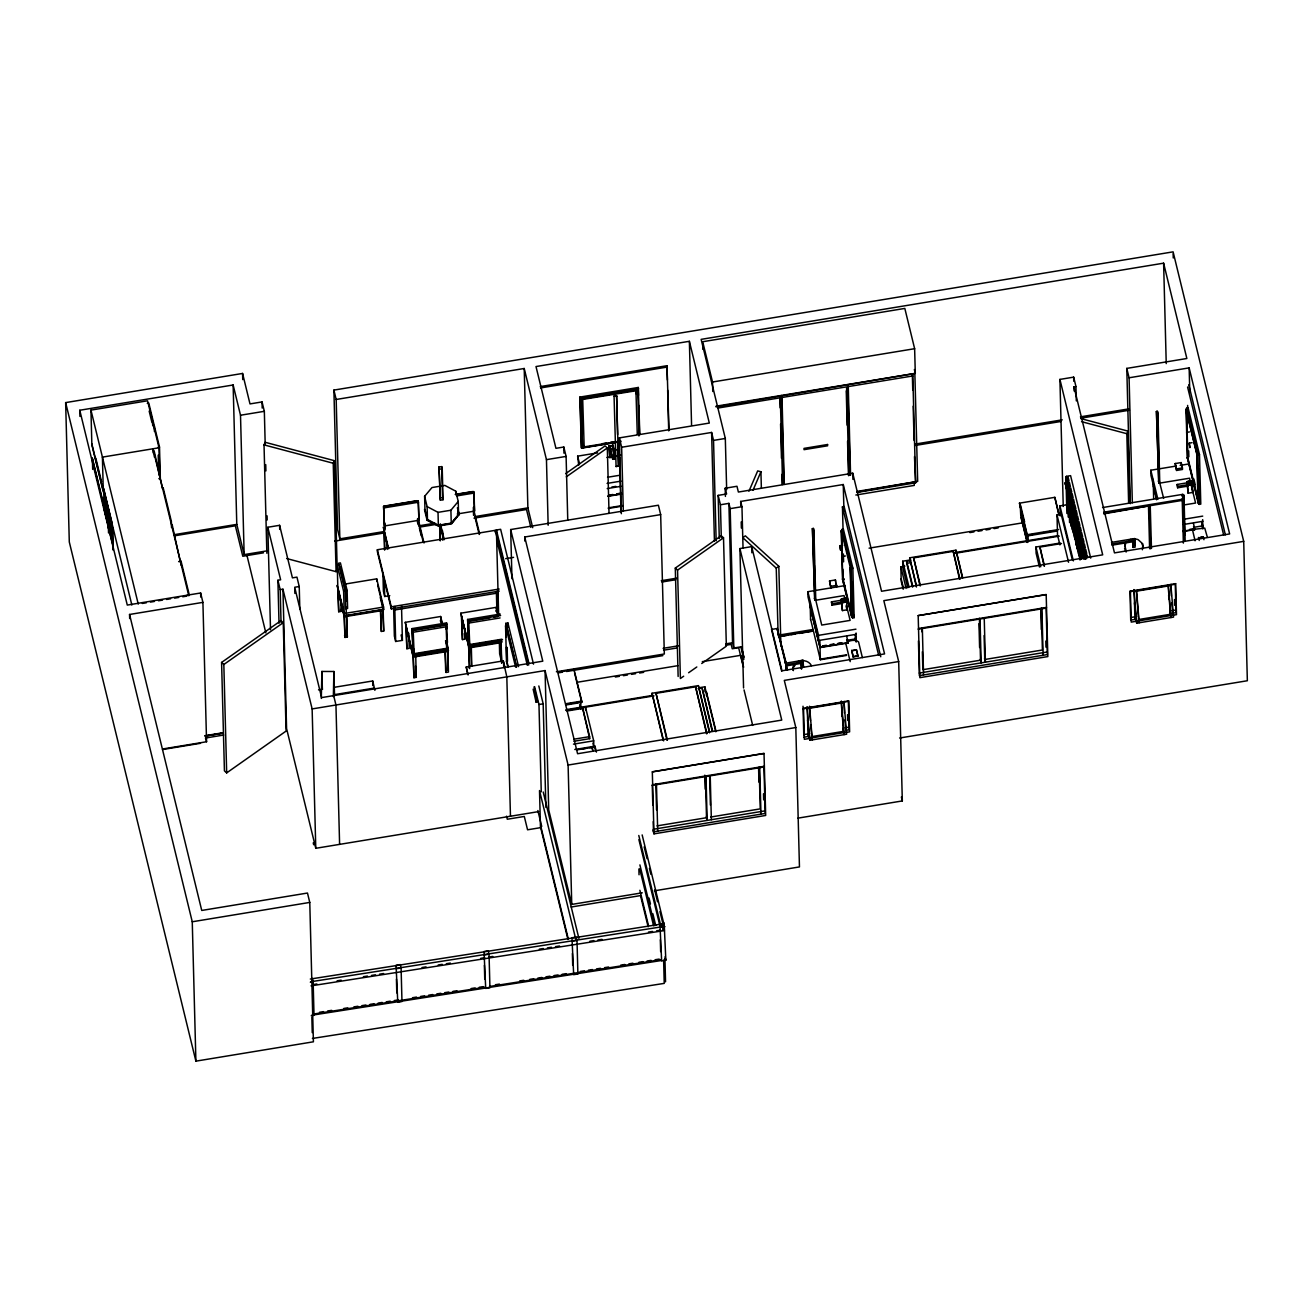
<?xml version="1.0" encoding="UTF-8"?>
<svg xmlns="http://www.w3.org/2000/svg" width="1313" height="1313" viewBox="0 0 1313 1313"><rect width="100%" height="100%" fill="white"/><g stroke="black" fill="none" stroke-linecap="round" stroke-linejoin="round"><path stroke-width="1.5" d="M321.308 698.434L321.898 671.452L333.896 671.501L334.503 694.725M333.354 696.563L333.896 671.501M374.894 690.326L372.711 680.971L372.744 685.534M793.922 664.854L793.118 666.725A9.207 7.353 -1.5 0 0 793.413 670.615M266.867 553.282L264.028 444.877L265.144 442.284L334.355 460.666L337.195 569.071L336.079 571.664L286.644 558.534M336.079 571.664L333.239 463.259L334.355 460.666M748.919 491.292L757.683 470.907L760.933 471.761L761.359 488.124M752.973 490.307L760.933 471.761M1128.638 503.24L1126.817 433.7L1127.933 431.091L1080.697 418.552M1142.392 549.77L1142.901 543.992L1138.158 539.676A9.503 7.583 -1.5 0 0 1133.382 538.954M424.608 496.314L427.119 506.588L438.017 512.349L450.901 510.232L458.237 501.468L455.742 491.177L444.861 485.416L431.977 487.55L424.608 496.314L424.952 509.214L427.464 519.488L438.361 525.249L451.245 523.132L458.582 514.368L458.237 501.468M459.09 514.335L451.541 523.887L438.247 526.07L427.053 520.129L438.23 525.561L451.524 523.362L459.09 514.335L457.794 509.05M795.333 664.542L793.167 668.054A9.207 7.353 -1.5 0 0 792.97 670.024M221.585 662.441L280.998 620.622L283.247 622.674L286.086 731.078L226.673 772.897L224.425 770.846L221.585 662.441L223.834 664.493L226.673 772.897M223.834 664.493L283.247 622.674M565.657 473.648L605.08 445.895L607.328 447.946L609.035 513.399M566.264 476.849L607.328 447.946M678.132 676.474L675.292 568.086L721.247 535.737L723.512 537.788L726.352 646.177L701.733 663.508M683.679 676.211L680.397 678.526L677.557 570.121L723.512 537.788M776.246 568.119L778.822 566.297L745.357 535.852L742.764 537.674L776.246 568.119L778.166 635.574M688.603 672.748L696.809 666.971M223.144 733.048L205.009 736.117L223.226 733.146M267.983 550.689L244.152 554.611L240.509 415.236L233.14 384.988L79.765 410.247L127.279 605.08L200.626 592.984L202.908 602.372L129.56 614.468L201.742 910.451L307.472 893.037L309.77 902.425L313.413 1041.8L195.9 1061.15L69.294 541.974L65.65 402.599L242.577 373.45L249.995 403.912L262.042 401.926L264.34 411.314L265.193 444.106M159.021 447.782L102.414 457.121L103.317 491.965L91.861 444.976L90.958 410.116L147.548 400.793L159.021 447.782L159.841 479.508M147.269 403.304L148.779 403.058L154.015 424.542L152.505 424.788M384.315 531.519L339.837 538.855L337.539 529.467L333.896 390.092L1173.1 251.85L1243.706 541.366L1247.35 680.741L899.618 738.021M152.768 425.855L154.278 425.609L159.513 447.093L160.334 478.424L158.84 478.671M240.509 415.236L264.34 411.314M339.837 538.855L336.177 399.48L524.215 368.493L546.454 459.648L548.161 525.233M621.344 513.711L619.359 437.886L709.315 423.065L689.374 341.298L535.999 366.557L555.941 448.324L563.802 447.027L566.1 456.415L567.758 519.948M1130.329 503.667L1126.784 368.395L1186.854 358.498L1163.613 263.174L701.142 339.361L725.318 438.46L726.663 489.7M158.02 447.339L159.513 447.093M540.234 386.596L667.004 365.703L668.99 430.188M540.562 387.942L667.332 367.049M615.699 442.3L581.429 447.946L579.821 397.1L638.282 387.466L639.792 434.34M581.019 398.775L637.494 388.746L637.773 390.47L581.249 399.661L582.48 447.159L620.852 440.955M581.429 447.946L580.133 398.381L638.594 388.746M620.868 441.677L582.529 447.996L581.249 399.054L637.741 389.748L638.955 435.982M616.076 466.542L614.057 396.05L616.585 395.623L618.604 466.115L616.076 466.542L618.407 465.311L617.766 440.725M616.782 396.428L614.057 396.05M712.516 382.001L914.636 348.7L904.821 308.424L702.701 341.725L712.516 382.001L712.762 391.487M716.028 406.193L915.292 373.368L914.636 348.7M716.045 406.915L914.455 373.516M717.768 408.08L780.316 397.773L779.824 395.755L780.152 407.851M784.288 484.185L782.006 397.494L846.573 386.859L848.887 475.569M850.578 475.29L848.264 386.58L912.814 375.945L912.322 373.926L912.748 390.059M439.018 467.067L441.71 466.607L442.235 468.757L443.055 499.728L440.347 500.171L439.018 467.067L440.347 500.171M439.543 469.201L442.235 468.757M602.47 443.663L606.508 442.99M610.529 442.333L614.566 441.66M609.429 446.518L612.794 445.189L613.45 447.881L610.085 449.21L613.466 448.652L612.794 445.189M612.843 457.105L609.823 457.597L608.74 446.141L613.269 445.402L614.353 456.858M546.454 459.648L566.1 456.415M623.314 510.806L621.64 447.257L711.597 432.453L713.533 440.397L716.159 540.841M609.823 457.597L609.626 449.768L614.156 449.013M578.721 465.179L577.654 456.153L597.563 452.87M613.483 450.244L619.457 449.259M1063.251 506.49L1059.919 379.408L1073.657 377.143L1075.954 386.531L1076.315 400.875M606.934 457.482L620.967 455.168M713.533 440.397L725.318 438.46M615.026 457.466L615.075 458.91L612.711 459.304L612.679 457.86L615.026 457.466L612.629 447.602L612.662 449.046M174.219 534.67L236.783 524.363L233.14 384.988M1074.1 390.946L1073.985 386.859L1075.954 386.531M1132.348 502.813L1129.082 377.783L1189.151 367.886L1229.641 533.931L1114.474 552.888L1073.985 386.859M174.892 535.753L235.355 525.791L242.79 556.252L263.47 552.839M455.201 494.41L472.582 491.538L472.992 493.212M383.577 506.441L418.108 500.745L418.47 502.223L418.945 520.276L384.414 525.971L383.577 506.441L384.414 525.971M456.432 494.443L473.698 491.587L474.059 493.064L474.535 511.118L457.269 513.974M439.839 498.021L442.53 497.578L441.71 466.607M383.938 507.901L418.47 502.223M456.793 495.904L474.059 493.064M270.511 629.731L267.819 527.252L279.603 525.315L292.422 577.868L296.951 577.129L299.233 586.517L299.824 609.051M607.574 477.259L619.605 475.29M607.082 483.414L621.016 481.116M611.825 487.041L615.863 486.384M607.213 488.584L621.147 486.286M178.617 561.603L181.063 561.209L189.302 595.002L186.856 595.413M418.683 525.856L434.866 523.198M475.306 516.534L527.875 507.868L524.215 368.493M914.816 444.139L1062.25 419.848M1080.418 416.845L1128.885 408.868M608.986 495.149L612.958 494.492M616.946 493.819L620.934 493.163M608.986 495.51L612.974 494.853M616.962 494.197L620.951 493.54M608.017 495.937L622.116 493.622M334.651 541.12L383.117 533.127M419.471 527.137L435.621 524.478M473.993 518.159L526.497 509.51L530.846 527.35M608.017 496.298L622.116 493.983M915.128 445.484L1060.723 421.506M1080.96 418.174L1129.492 410.181M1156.441 411.494L1157.459 411.33L1157.951 413.349L1159.773 483.036L1158.772 483.2L1156.441 411.494L1158.772 483.2M1186.689 414.186L1186.525 408.245L1188.134 407.982L1199.491 454.577L1200.788 504.126L1199.179 504.389L1188.298 459.747M1156.934 413.513L1157.951 413.349M1187.346 458.385L1186.066 409.443L1187.329 409.246L1198.309 454.265L1197.046 454.479L1198.326 503.404L1199.59 503.191M1187.658 411.281L1186.41 411.478L1187.641 458.976M725.416 496.412L725.203 488.223L736.97 486.27L738.382 492.047L852.744 473.205L881.548 591.26L1102.69 554.841L1059.919 379.408M608.329 507.836L622.428 505.521M608.346 508.459L622.444 506.129M499.235 591.096L391.323 608.871L377.405 551.821L377.356 549.753L495.264 530.337L497.184 538.199M498.645 615.288L496.412 529.992L500.63 529.303L533.505 664.148M511.972 578.738L510.675 529.549L658.387 505.226L660.669 514.614L664.329 653.989L556.384 671.764M719.278 538.412L718.162 495.378L726.598 493.983L725.203 488.223M337.244 565.148L343.629 591.326L344.203 613.532L337.818 587.338L337.244 565.148L339.345 564.803M528.679 665.084L498.136 539.807L496.774 540.02L527.334 665.314M496.806 541.054L498.136 539.807M524.855 541.104L524.74 537.001L660.669 514.614M721.297 537.559L720.443 504.766L728.896 503.371L730.176 508.64L733.819 648.015L741.681 646.718M740.778 505.521L740.663 501.435L843.258 484.53L884.568 653.907L781.974 670.795L751.692 546.618L739.908 548.571L743.568 687.946M279.029 623.298L277.896 580.264L280.637 579.804L267.819 527.252M142.296 603.455L146.35 602.782M150.388 602.109L154.425 601.452M158.479 600.78L162.517 600.123M166.57 599.45L170.608 598.777M174.645 598.121L178.699 597.448M182.737 596.791L186.774 596.118M1189.43 431.928L1186.64 432.387L1187.198 434.718M730.176 508.64L741.96 506.703L740.663 501.435M857.323 491.374L917.672 481.411L914.816 371.973M857.34 491.998L915.637 481.773M857.11 492.441L915.621 482.807L912.814 375.945M281.048 622.444L280.194 589.652L282.935 589.192L312.133 708.922L315.777 848.296L538.642 811.598M299.233 586.517L294.703 587.256L321.619 697.597L542.778 661.178L510.675 529.549M855.846 495.034L914.258 485.416L914.193 482.659M1189.25 443.121L1189.873 447.52L1189.25 443.121L1192.056 442.662M345.04 584.072L376.7 578.852L383.577 607.049L383.642 609.626L344.072 616.142L337.129 585.368L344.416 615.731L344.974 637.429L347.338 637.035L346.796 616.388L346.337 614.517L347.338 637.035M505.669 558.649L513.58 557.352M843.094 531.256L842.454 506.818L844.128 506.539L880.76 656.763M345.253 590.719L347.124 590.423L340.412 562.9L338.557 563.211L345.253 590.719L345.729 608.789L347.6 608.477L347.124 590.423M343.629 591.326L345.729 590.981L339.788 566.658M1197.998 453.674L1196.734 453.888L1197.981 501.369L1199.245 501.156L1199.573 502.469L1198.687 468.839M1066.796 492.457L1066.386 476.34L1070.587 475.651L1090.709 558.123M1199.179 504.389L1197.883 454.84L1199.491 454.577M1198.474 454.954L1197.062 455.201L1186.082 410.165L1187.329 409.246M1066.895 513.465L1065.943 477.21L1068.043 476.865L1069.028 480.903L1066.927 481.247L1067.781 513.481M1175.233 463.555L1181.142 462.586L1182.439 467.937L1182.488 469.48L1176.579 470.448L1175.233 463.555L1176.579 470.448M1083.291 558.288L1065.106 482.807L1066.796 482.528L1085.424 558.928M1068.208 517.043L1067.305 482.807L1069.406 482.462L1070.39 486.483L1068.29 486.828L1069.077 517.043M1065.138 483.841L1066.829 483.561L1066.796 482.528M382.92 572.796L383.396 591.129L384.709 596.496L389.764 595.659M1156.622 498.661L1150.943 475.388L1150.812 470.218L1176.267 466.033M1180.174 465.393L1188.002 464.096M812.435 528.614L813.453 528.433L813.929 530.452L815.767 600.139L814.749 600.304L812.435 528.614L814.749 600.304M1176.53 468.905L1182.439 467.937M812.928 530.616L813.929 530.452M1069.57 522.623L1068.667 488.37L1070.768 488.026L1071.753 492.063L1069.652 492.408L1070.44 522.623M337.704 588.224L338.721 611.776L341.085 611.398L340.838 602.011M842.24 547.357L841.781 529.516L843.389 529.237L852.859 568.086L854.156 617.635L852.547 617.914L843.077 579.066L842.815 569.153M851.694 617.044L842.552 579.525L841.256 530.6L842.519 530.386L851.677 567.905L850.414 568.102L851.694 617.044L852.958 616.831L852.219 582.447M841.288 531.322L842.716 531.092M383.577 607.049L344.006 613.565L344.974 637.429M1070.883 526.201L1070.029 493.967L1072.13 493.622L1073.115 497.643L1071.014 497.988L1071.753 526.201M841.551 532.422L842.815 532.208M391.323 608.871L391.274 606.819L499.186 589.045M1056.67 531.125L1027.176 535.983L1019.462 503.158L1054.831 497.332L1059.164 515.073M1158.279 481.198L1159.281 481.018L1157.459 411.33M344.416 615.731L383.15 609.363L380.278 597.563M1159.921 483.086L1189.529 478.211L1190.448 482.035M394.852 609.971L498.366 592.918M1072.179 529.763L1071.392 499.547L1073.492 499.203L1074.461 503.224L1072.376 503.568L1073.115 531.765M1187.723 481.329L1191.104 480.771L1191.777 484.218L1188.396 484.776L1187.74 482.101L1191.104 480.771M1187.05 481.723L1191.58 480.968L1192.467 484.612L1192.68 492.441L1188.134 493.196L1187.05 481.723L1188.134 493.196M1188.265 486.056L1177.646 487.796L1177.154 484.464L1189.529 482.429M1191.761 483.447L1188.396 484.776M1177.646 487.796L1177.613 486.368L1189.988 484.316M1060.215 515.943L1059.952 505.915L1066.698 504.799L1080.107 559.781M1187.937 485.35L1192.467 484.612M1073.492 533.324L1072.754 505.111L1074.855 504.766L1075.839 508.82L1073.739 509.165L1074.477 537.362M839.926 545.716L840.55 550.114L839.926 545.716L842.733 545.24M1074.855 538.904L1074.116 510.708L1076.217 510.363L1077.185 514.384L1075.101 514.729L1075.889 544.944M1059.936 544.895L1057.523 535.031L1056.998 514.909L1061.199 514.22L1072.261 559.584M446.88 642.123L448.389 650.624L413.021 656.451L405.257 622.329L440.643 616.503L442.563 624.381M501.599 642.566L468.971 647.933L460.847 613.171L496.216 607.345L498.136 615.223M1102.559 507.557L1182.783 494.345L1183.949 500.122L1103.659 513.35M661.276 580.707L677.262 578.081M1181.782 495.182L1183.653 494.87L1183.998 496.347L1185.163 540.775M661.85 582.02L675.867 579.722M869.075 548.161L1024.337 522.574M1182.143 496.642L1183.998 496.347M344.531 635.541L346.878 635.164M969.913 532.586L973.951 531.913M977.988 531.256L982.009 530.583M986.047 529.927L990.084 529.254M994.105 528.597L998.143 527.924M1076.217 544.485L1075.478 516.288L1077.563 515.943L1078.547 519.964L1076.463 520.309L1077.202 548.506M1103.691 512.201L1183.916 498.989M380.393 610.791L381.344 631.438L383.724 631.044L383.15 609.363M842.552 556.449L843.176 560.864L842.552 556.449L845.359 555.99M1149.614 548.736L1148.498 506.326L1150.221 505.472L1151.468 548.424M1103.79 513.892L1149.351 505.817M412.052 628.599L412.889 648.146L412.052 628.599L446.584 622.904L447.421 642.451L447.06 640.974M467.625 619.441L468.462 638.988L467.625 619.441L500.253 614.057M412.413 630.076L446.945 624.397M468.002 620.918L500.614 615.551M446.026 625.07L413.168 630.486L414.153 654.366L447.011 648.95L446.026 625.07L446.125 629.108M490.012 617.832L468.757 621.328L469.759 645.208L502.584 639.808M493.869 617.192L497.725 616.552M1077.579 550.081L1076.841 521.885L1078.941 521.54L1079.91 525.561L1077.825 525.906L1078.564 554.102M1183.735 504.996L1195.585 503.043L1191.383 485.859M1198.309 502.682L1199.721 502.452L1198.835 468.807M413.579 632.177L446.436 626.761M469.168 623.019L500.072 617.931M1058.59 529.516L1027.143 534.703L1027.176 535.983M1031.821 534.539L1035.776 533.882M1039.748 533.226L1043.704 532.569M1047.676 531.913L1051.631 531.273M1078.941 555.662L1078.203 527.449L1080.287 527.104L1081.272 531.125L1079.171 531.47L1079.91 559.683M393.621 607.591L394.36 636.099L395.673 641.466L402.418 640.367L401.499 605.753M506.178 637.232L505.817 623.347L507.934 622.986L518.569 666.61M851.431 567.528L850.168 567.741L851.398 615.223M916.441 587.009L909.663 557.812L955.979 550.18L962.724 577.835M919.986 585.762L913.635 557.877L953.205 551.362L959.984 579.164M852.547 617.914L851.251 568.348L852.859 568.086M850.43 568.824L851.858 568.595M507.918 667.349L506.49 661.457L505.554 625.825L506.555 625.661L516.616 666.938M907.726 587.797L902.868 567.922L902.704 561.209L910.762 559.88M955.142 552.576L1058.015 535.638M912.453 586.862L906.725 563.343L906.659 561.275L910.68 560.618M954.863 553.347L1059.296 536.131M1080.238 559.207L1079.549 533.029L1081.649 532.684L1082.634 536.722L1080.55 537.066L1081.124 559.223M906.725 563.343L910.73 562.686M1183.161 519.357L1202.724 516.124M903.147 589.16L901.227 581.298L900.849 566.839L904.87 566.182M405.832 625.185L406.866 648.737L409.213 648.359L408.819 633.342M461.405 616.027L462.439 639.579L464.802 639.201L464.507 627.926M1081.452 558.764L1080.927 538.625L1083.012 538.281L1083.996 542.302L1081.896 542.646L1082.322 558.764M829.537 580.937L830.883 587.847L829.537 580.937L835.429 579.969L836.791 586.878L835.921 583.3M843.964 578.573L842.519 578.82L851.842 616.289L850.594 568.808L841.256 530.6M1039.469 567.035L1036.105 553.216L1035.941 547.012L1060.182 543.024M842.552 579.525L843.799 579.328M1044.081 566.067L1039.912 547.078L1061.511 543.533M844.062 579.69L842.798 579.903L841.452 531.289M1183.292 524.527L1202.872 521.294M448.324 648.031L412.955 653.874L413.94 677.738L416.287 677.36L415.745 656.697M461.881 617.947L468.938 646.899L469.512 668.58L468.544 644.716L501.943 639.201M1082.651 558.288L1082.273 544.189L1084.374 543.845L1085.359 547.866L1083.258 548.21L1083.52 558.288M830.85 586.304L836.742 585.335M1193.533 526.562L1194.453 530.321L1194.37 527.219L1202.774 525.84L1201.855 522.082M445.534 640.711L447.897 650.362L413.365 656.057L413.94 677.738M468.938 646.899L501.566 641.532M468.61 647.293L502.009 641.794M856.076 634.343L818.639 640.498L808.004 596.873L807.872 591.703L845.309 585.549M1189.759 529.352L1193.78 528.679M1111.487 542.384L1134.596 538.576L1135.154 547.111L1133.135 547.439L1132.643 542.384M1182.997 531.174L1194.928 529.205M1182.997 531.535L1194.945 529.566M1111.881 543.992L1134.974 540.185M1083.849 557.828L1083.635 549.77L1085.736 549.425L1086.721 553.462L1084.62 553.807L1084.735 557.844M1111.914 545.19L1134.005 541.547L1133.579 538.74M814.273 598.301L815.275 598.121L814.405 565.329M1085.112 559.387L1084.998 555.366L1087.098 555.022L1087.755 557.697M815.685 600.254L844.062 595.577L845.457 601.305M1203.233 536.689L1198.523 538.084L1203.233 536.689L1203.972 539.709M842.027 598.712L845.375 598.154L846.064 601.633L842.7 602.175L842.027 598.712L842.7 602.175M841.338 599.122L845.884 598.367L846.77 601.994L846.983 609.823L842.421 610.578L841.338 599.122L842.421 610.578M842.043 599.483L845.375 598.154M831.95 605.178L831.457 601.863L843.832 599.828L844.292 601.699L831.917 603.75L831.95 605.178L842.569 603.438M842.683 601.403L846.064 601.633M842.207 602.733L846.77 601.994M318.534 689.899L322.555 689.243M334.585 687.257L372.711 680.971M467.707 674.472L466.213 667.004L503.273 660.899L504.717 666.823M447.897 650.362L448.455 672.059L446.108 672.437L445.649 670.549L447.996 670.155L447.454 649.508M506.49 661.457L507.491 661.292L507.13 647.424M1243.706 541.366L883.83 600.648L898.683 661.555L902.326 800.93L797.992 818.13M334.421 694.643L374.55 688.045M787.472 670.237L777.296 628.484L771.502 629.436L781.678 671.189M851.677 616.322L853.105 616.076M663.114 648.327L678.821 645.733M787.012 669.384L777.329 629.616L786.027 662.392L786.192 668.448M663.574 650.198L677.311 647.933M312.133 708.922L545.059 670.566L568.102 765.052L571.746 904.427L642.287 892.807M725.777 643.862L732.539 642.746L728.896 503.371M780.529 634.836L812.714 629.534M558.304 672.141L574.027 669.548L581.725 701.093L581.757 702.373L566.034 704.966M780.907 635.837L813.075 630.535M558.517 672.814L562.538 672.158M566.543 671.501L662.852 655.63M725.679 645.29L731.177 644.371L732.244 648.753L738.645 647.703L742.698 664.296M782.056 636.001L811.811 631.093M782.925 636.066L786.947 635.41M790.968 634.753L794.989 634.081M799.026 633.424L813.092 631.11M918.181 615.6L1046.182 594.51L1047.84 656.582L919.839 677.672L918.181 615.6L1046.215 594.641M204.926 735.723L223.079 732.736M818.639 640.498L818.508 635.344L855.945 629.173M223.686 735.034L205.485 738.021L206.568 741.747L162.943 748.935M162.517 749.559L200.479 743.306M576.883 682.317L678.017 665.658M702.291 661.654L740.729 655.318L743.634 667.234M1129.984 591.72L1175.266 584.252M615.337 677.016L619.391 676.343M623.429 675.686L627.483 675.013M631.52 674.357L635.574 673.684M639.612 673.011L643.665 672.354M1134.071 591.589L1170.933 585.516L1173.543 617.11L1136.681 623.183L1134.465 602.913M846.77 639.579L847.689 643.337L847.607 640.235L856.01 638.857L855.091 635.098M918.526 628.5L1046.527 607.41M918.132 629.206L1046.133 608.116M822.512 645.914L826.369 645.29M830.226 644.65L834.083 644.01M837.94 643.386L841.781 642.746M822.529 646.291L826.369 645.651M830.226 645.011L834.083 644.388M837.94 643.747L841.797 643.107M810.105 602.158L810.236 607.098L820.034 647.227L848.231 642.582M846.54 655.433L820.346 659.75L820.034 647.604L848.231 642.96M536.081 702.143L537.411 700.879L536.081 702.143L533.144 689.177M851.743 650.493L856.47 649.705L857.947 655.745L853.237 657.14L851.743 650.493L853.237 657.14M851.76 651.1L856.47 649.705M803.523 667.053L802.998 660.242L785.256 663.278L785.584 661.686L786.11 669.236M541.251 791.837L538.97 704.507L543.172 703.817L538.822 685.96M786.306 664.673L803.392 661.85M820.346 659.142L846.524 654.826M786.339 665.872L802.424 663.213L801.997 660.406L802.03 661.604M566.001 703.686L581.725 701.093M853.22 656.516L857.947 655.745M568.857 703.801L572.813 703.161M576.784 702.504L580.74 701.848L580.92 708.725M663.196 740.434L652.036 693.264L698.352 685.632L709.463 731.243M666.988 740.237L656.008 693.33L695.578 686.814L706.985 733.606M566.001 709.677L652.528 695.414M698.811 687.799L704.851 686.797L715.815 731.768M565.887 710.415L654.005 695.89M698.073 688.636L702.078 687.979L712.631 731.243M1130.657 617.52L1136.566 616.552M1172 610.709L1175.939 610.069M567.019 711.006L582.726 708.413L589.603 736.626L589.652 738.677L573.945 741.271M1136.631 619.129L1130.723 620.097L1129.968 591.063M1171.787 613.335L1176.005 612.646L1175.25 583.612M898.683 661.555L784.304 680.397L795.809 727.55L799.453 866.925L654.366 890.821M919.281 673.077L1047.282 651.987M573.896 739.203L589.603 736.626M573.469 744.143L593.689 740.811L585.5 707.247L585.582 710.349M803.096 708.807L848.362 701.339M807.183 708.675L844.046 702.603L846.639 734.213L809.793 740.286L807.577 720.016M574.782 749.51L594.986 746.178L596.43 752.103M581.725 749.001L585.762 748.344M589.8 747.671L593.853 747.015L593.689 740.811M576.505 749.953L592.229 747.36L593.148 751.118M568.102 765.052L795.809 727.55M803.769 734.624L809.678 733.639M845.112 727.812L849.051 727.156M803.835 737.2L809.744 736.232M846.311 730.209L849.117 729.733L848.346 700.699M846.475 732.194L809.612 738.267L808.874 735.789M810.252 738.333L804.344 739.317L803.54 708.331L848.822 700.879L849.626 731.85L845.687 732.506M652.348 771.913L764.051 753.514M652.659 784.682L764.347 766.283M652.266 785.387L763.969 766.989M656.976 825.893L706.509 817.72L705.409 775.852M710.71 817.031L760.243 808.874L759.144 766.989M653.414 829.258L765.118 810.86M653.972 833.853L765.676 815.455L764.018 753.383L652.315 771.781L653.972 833.853L653.053 830.095M195.9 1061.15L192.256 921.775L309.77 902.425M571.171 907.02L640.514 895.597L648.146 926.83M664.148 923.302L659.93 923.991L661.637 960.903L665.839 960.213L664.148 923.302L664.345 931.196M310.328 982.19L313.134 981.714L312.313 978.366M396.887 968.649L401.089 967.96L400.268 964.595L396.066 965.285L397.757 1002.196L401.975 1001.507L401.089 967.96M484.842 954.879L489.043 954.19L488.239 950.825L484.021 951.531L485.712 988.426L489.93 987.737L489.043 954.19M572.796 941.109L577.014 940.42L576.194 937.072L571.976 937.761L573.666 974.673L577.884 973.967L577.014 940.42M660.751 927.339L664.969 926.65M311.214 1015.737L314.02 1015.277L313.134 981.714M310.311 979.038L662.129 923.975L662.753 926.666L662.868 930.802L311.033 985.866M310.935 981.73L662.753 926.666M312.839 984.602L316.893 983.979M337.113 980.811L341.15 980.171M363.389 976.691L367.443 976.068M371.481 975.428L375.534 974.788M379.572 974.164L383.609 973.524M422.031 967.517L426.085 966.877M438.214 964.989L442.251 964.349M446.289 963.726L450.343 963.086M480.673 958.342L484.71 957.702M488.764 957.079L492.802 956.438M539.315 949.168L543.352 948.528M547.39 947.888L551.444 947.264M555.481 946.624L559.535 946M589.865 941.24L593.903 940.617M597.94 939.977L601.994 939.353M648.491 932.066L652.545 931.442M656.582 930.802L660.62 930.178M319.502 1012.274L323.54 1011.634M327.577 1011.01L331.631 1010.37M343.76 1008.482L347.797 1007.842M353.87 1006.89L357.907 1006.267M361.961 1005.627L365.999 1004.987M370.053 1004.363L374.09 1003.723M378.128 1003.099L382.181 1002.459M386.219 1001.835L390.273 1001.195M394.31 1000.555L398.348 999.932M412.512 997.716L416.549 997.076M420.587 996.452L424.641 995.812M428.678 995.188L432.732 994.548M436.769 993.925L440.807 993.285M444.861 992.644L448.898 992.021M452.952 991.381L456.99 990.757M471.137 988.541L475.191 987.901M479.229 987.278L483.282 986.637M495.411 984.734L499.449 984.11M519.669 980.942L523.723 980.302M529.779 979.367L533.833 978.727M537.87 978.087L541.908 977.463M545.962 976.823L549.999 976.199M554.053 975.559L558.091 974.935M562.128 974.295L566.182 973.655M580.33 971.439L584.383 970.816M588.421 970.176L592.458 969.552M596.512 968.912L600.55 968.288M604.604 967.648L608.641 967.008M620.77 965.121L624.824 964.481M628.861 963.857L632.899 963.217M638.971 962.265L643.009 961.641M647.063 961.001L651.1 960.377M655.138 959.737L659.192 959.097M313.61 1014.03L485.482 987.13M489.536 986.49L661.391 959.59M311.805 1015.228L661.604 960.476M312.412 1038.452L664.23 983.388L663.623 960.164M1081.551 421.67L1126.817 433.7M264.028 444.877L333.239 463.259M675.292 568.086L677.557 570.121M1126.094 550.705L1124.716 545.059A9.273 7.402 -1.5 0 1 1126.882 541.53M1126.127 552.051L1124.568 548.358M1141.867 543.566L1143.41 547.258M1172.624 612.629L1173.379 615.091M1135.778 618.702L1136.516 621.164M1188.774 384.775L1225.374 534.834M1187.576 387.023L1223.683 535.113M1186.525 408.245L1197.883 454.84M1186.066 409.443L1197.21 455.168M1186.689 434.439L1187.264 436.769M1199.376 498.3L1200.312 502.19M1193.845 478.982L1195.273 484.858M1207.221 536.738L1204.743 528.089L1193.615 529.369A1.822 1.461 -1.5 0 0 1192.664 530.501L1195.06 540.775M1187.477 457.63L1198.457 502.666M1187.329 457.663L1198.326 503.404M1201.953 524.035L1202.905 528.269M1201.937 525.167L1202.856 528.926L1202.675 519.653M1191.121 481.543L1191.777 484.218M1192.68 492.441L1191.58 480.968M1182.045 467.691L1181.142 462.586M1198.506 537.477L1199.245 540.48M1193.451 523.46L1194.37 527.219M1177.154 484.464L1177.613 486.368M1159.281 481.018L1163.646 498.382M1126.784 368.395L1129.082 377.783M1150.812 470.218L1157.902 499.317M1156.622 499.81L1153.323 485.958L1153.159 479.376M1133.611 539.938L1134.005 541.547M1132.561 538.921L1133.135 547.439M1066.386 476.34L1086.491 558.813M1065.943 477.21L1066.927 481.247M1067.305 482.807L1068.29 486.828M1068.667 488.37L1069.652 492.408M1070.029 493.967L1071.014 497.988M1071.392 499.547L1072.376 503.568M1072.754 505.111L1073.739 509.165M1074.116 510.708L1075.101 514.729M1075.478 516.288L1076.463 520.309M1076.841 521.885L1077.825 525.906M1078.203 527.449L1079.171 531.47M1079.549 533.029L1080.55 537.066M1080.927 538.625L1081.896 542.646M1082.273 544.189L1083.258 548.21M1083.635 549.77L1084.62 553.807M1084.998 555.366L1085.654 558.041M1067.305 485.531L1070.653 499.235M1071.605 503.158L1074.461 514.909M1075.429 518.832L1084.981 558.009M1065.106 482.807L1083.734 559.207M1059.952 505.915L1073.361 560.897M1058.721 514.384L1054.831 497.332M1056.998 514.909L1068.552 562.259M1039.912 547.078L1044.492 565.887M1035.941 547.012L1040.749 566.773M1024.632 521.967L1020.48 504.98L1020.759 515.287L1027.16 541.875M1019.462 503.158L1027.406 535.244L1027.57 542.056M1027.209 542.482L1021.005 517.601M914.357 369.544L915.292 373.368M984.52 658.617L985.39 662.195L984.241 618.308M962.281 577.408L955.979 550.18M980.302 659.307L981.172 662.884L980.023 619.014M959.557 579.246L953.205 551.362M915.621 482.807L914.488 456.596M913.635 557.877L920.413 585.68M909.663 557.812L916.408 585.45M906.659 561.275L912.88 586.763M902.704 561.209L909.006 587.059M900.849 566.839L906.118 588.437M901.161 578.721L903.557 588.536M848.264 386.58L847.771 384.561L850.151 475.29M842.454 506.818L878.61 655.072M841.781 529.516L851.251 568.348M901.375 797.007L902.326 800.93M852.728 611.825L854.156 617.635M852.662 615.026L852.941 616.109M862.378 657.583L858.554 641.909C855.863 639.021 847.197 640.284 845.917 643.994L850.2 661.637M855.354 637.445L856.289 641.253M855.37 637.806L856.289 641.63M846.393 605.112L850.118 620.393L821.725 625.07L815.275 598.121M846.097 606.212L846.983 609.823M856.486 650.329L857.963 656.352M846.688 636.477L847.607 640.235M782.006 397.494L781.514 395.476L783.845 484.185M831.457 601.863L831.917 603.75M807.872 591.703L818.508 635.344M815.439 625.119L817.31 632.8M814.044 619.736L817.31 633.161M820.034 647.604L810.252 607.459L810.564 619.621M810.548 618.997L820.346 659.75M800.963 660.57L801.537 669.121L801.012 662.31M739.908 548.571L781.744 720.098L577.589 753.728L524.74 537.001M718.162 495.378L720.443 504.766M743.815 656.845L741.402 646.899L743.831 657.403M741.008 647.309L743.913 659.274M732.539 642.746L733.819 648.015M744.044 689.916L752.694 725.4M716.012 731.308L706.394 691.885L706.492 695.841M712.204 731.341L702.078 687.979M709.512 732.802L698.352 685.632M706.575 733.721L695.578 686.814M619.359 437.886L621.64 447.257M619.9 458.532L619.572 457.187L621.016 512.168M706.279 816.834L707.165 820.412L706.017 776.541M613.138 451.016L615.075 458.91M610.266 447.979L612.679 457.86M609.413 445.747L610.085 449.21M610.791 451.409L612.711 459.304M608.74 446.141L609.626 449.768M656.008 693.33L667.414 740.122M582.677 398.496L584.17 446.994L583.924 445.993M581.003 398.052L581.249 399.054M581.003 398.66L581.265 399.776M579.821 397.1L580.133 398.381M652.036 693.264L663.639 740.86M582.233 446.141L582.529 447.996M577.654 456.153L579.525 463.866M642.155 834.92L664.132 925.041L660.767 925.599L638.791 835.478M644.174 846.885L647.046 858.636M649.426 868.435L650.871 874.31M654.678 889.984L657.55 901.752M659.947 911.534L662.802 923.302M638.889 839.598L659.914 925.813M665.018 956.849L665.839 960.213M649.016 898.059L650.46 903.935M652.84 913.733L655.712 925.484M639.891 864.906L654.695 925.649M639.743 869.009L653.595 925.829M639.874 890.28L648.474 925.55M592.885 743.06L593.853 747.015M574.552 672.798L581.757 702.373M589.652 738.677L582.726 708.413M579.624 704.704L580.756 709.036M527.875 507.868L532.701 527.695M496.412 529.992L528.811 662.852M534.604 686.65L538.97 704.507M534.014 686.962L537.427 701.913M505.817 623.347L516.452 666.955M505.554 625.825L515.615 667.102M571.746 904.427L548.719 809.94L545.059 670.566M543.205 792.002L578.902 938.434M474.535 511.118L473.698 491.587M474.321 512.152L479.606 533.833M474.863 516.715L479.196 534.457M497.725 615.846L496.216 607.345M575.701 938.959L539.512 790.557L540.447 826.681L567.955 939.484M508.262 666.971L506.802 661.03L506.441 647.145M501.582 661.818L499.646 653.89L499.334 641.696M537.854 810.548L541.727 826.419M568.004 937.843L541.104 827.567L527.563 829.8L524.297 816.456L507.294 819.246L506.539 816.177M457.384 507.786L459.107 514.844M457.745 510.938L458.582 514.368M442.53 497.578L443.055 499.728M440.397 523.903L444.237 539.659M440.479 525.742L443.778 539.249M439.986 524.511L443.351 538.314M460.847 613.171L468.544 644.716M464.802 639.201L464.26 633.572M466.213 667.004L468.15 674.898M427.053 520.129L424.476 509.542M417.419 502.37L417.009 500.696L384.151 506.112L384.561 507.786M418.945 520.276L418.108 500.745M424.033 542.991L418.732 521.31L418.814 523.887M419.29 525.873L423.131 541.629M419.405 528.171L421.292 535.885M442.153 624.988L440.643 616.503M445.993 640.76L448.389 650.624M440.38 620.524L440.84 622.411M446.978 647.539L447.914 651.396L413.398 657.091L405.865 626.219M445.107 649.902L446.108 672.437M388.648 548.818L383.363 527.137L387.745 547.472M383.97 531.026L388.205 548.391M414.153 654.366L413.644 648.638M405.257 622.329L412.889 654.12M416.287 677.36L415.581 666.068M401.105 634.983L402.418 640.367M377.356 549.753L391.274 606.819M333.896 390.092L336.177 399.48M377.684 585.188L383.642 609.626M383.724 631.044L382.723 608.51L383.183 610.397L344.433 616.765L337.736 589.258M340.625 609.527L341.085 611.398M333.666 695.611L335.947 704.999L339.607 844.374M277.896 580.264L280.194 589.652M246.992 555.547L265.85 632.882M236.783 524.363L244.152 554.611M315.777 848.296L286.579 728.567L282.935 589.192M313.233 842.864L313.692 844.751M149.173 411.117L152.029 422.835M163.14 487.697L171.379 521.491L171.527 527.58M172.101 524.445L180.439 562.309M159.382 474.518L160.334 478.424M188.809 595.79L152.965 448.8L153.063 452.804M90.958 410.116L138.259 604.111M112.147 523.444L103.661 488.633L104.17 508.098M103.202 487.271L131.858 605.03M95.783 458.122L101.544 481.789M102.512 485.728L112.196 525.446M91.844 443.827L103.3 490.816M112.229 533.16L103.661 498.021L112.262 534.293M103.891 507.097L112.458 542.236M103.924 508.246L112.491 543.385M65.65 402.599L192.256 921.775M1171.82 602.782L1172.804 614.648M1168.406 585.893L1171.015 617.537M1168.028 584.695L1170.474 614.271L1138.666 619.523L1136.401 591.9M1168.636 595.281L1168.964 599.237M1169.949 611.103L1170.277 615.058M1136.598 591.129L1139.208 622.772M1133.907 589.57L1136.681 623.183M844.932 719.869L845.736 729.765M841.354 701.011L844.111 734.624M841.305 703.768L843.586 731.374L811.779 736.609L810.794 724.776M841.748 712.385L842.076 716.34M843.044 728.206L843.373 732.162M809.547 706.246L812.32 739.859M809.497 709.004L810.482 720.837M807.019 706.657L809.793 740.286M1189.151 367.886L1189.791 392.472M1188.134 407.982L1188.232 411.937M1187.625 405.422L1187.789 411.527M1188.708 450.851L1188.856 456.793M1186.788 418.158L1187.625 449.867M1183.653 494.87L1184.703 535.277M1182.783 494.345L1182.816 495.493M1183.013 496.314L1184.178 540.743M1182.192 498.661L1183.358 543.106M1173.149 253.901L1173.264 257.988M1174.495 599.532L1174.643 605.342M1163.613 263.174L1166.239 363.603M1171.032 584.301L1171.344 595.921M1153.339 486.335L1153.651 498.48M1149.482 506.375L1150.598 548.785M1149.515 511.889L1150.467 548.243M1134.596 538.576L1134.777 545.502M1134.169 590.374L1134.941 619.408M1127.933 431.091L1129.804 502.682M1073.657 377.143L1073.771 381.246M1046.116 607.574L1047.347 654.58L919.346 675.653L918.444 640.925M1045.821 641.039L1045.985 647.161M1041.898 608.28L1043.129 655.269M1041.307 608.116L1042.407 650.001L984.734 659.503L984.11 635.574M1040.749 609.035L1041.291 629.469M1027.849 535.179L1028.03 542.072M1020.529 507.048L1020.743 515.566M979.416 618.308L980.516 660.193L922.842 669.696L922.366 651.757M978.973 623.609L979.596 647.539M922.333 627.975L923.564 674.964M921.742 627.811L921.841 631.799M913.175 406.193L914.078 440.462M852.744 473.205L852.908 479.343M856.076 633.03L856.092 641.942M846.245 390.897L847.131 425.166M847.558 441.299L848.461 475.569M844.128 506.539L844.243 510.609M843.258 484.53L843.914 509.132M843.373 553.971L843.586 561.882M847.542 714.682L847.706 720.492M844.144 701.388L844.44 713.008M835.429 579.969L835.478 581.511M819.854 640.646L820.034 647.227M813.453 528.433L814.306 561.242M807.282 707.461L808.037 736.511M802.998 660.242L803.179 667.168M803.014 706.23L803.786 735.264M780.316 397.773L782.597 484.464M780.579 423.984L781.465 458.253M781.892 474.387L782.154 484.464M778.822 566.297L780.923 646.062M777.296 628.484L777.329 629.616M763.953 766.447L765.184 813.453L653.48 831.851L653.218 821.626M763.493 793.774L763.657 799.896M759.735 767.137L760.966 814.142M758.586 767.908L758.963 782.203M751.692 546.618L751.857 552.773M741.96 506.703L743.027 547.898M741.205 521.934L741.369 528.072M740.729 655.318L740.762 656.352M711.597 432.453L714.436 541.071M702.75 343.629L702.898 349.324M710.218 775.835L711.367 819.722M709.677 777.148L710.399 805.066M704.851 686.797L704.983 691.836M704.802 775.146L705.163 789.113M689.374 341.298L691.574 425.33M667.004 365.703L667.381 379.966M667.644 390.142L668.711 430.877M664.936 958.605L665.543 981.845M656.467 784.156L657.698 831.145M660.341 939.78L660.652 951.63M655.876 784.009L656.549 809.924M652.249 784.846L652.791 805.279M638.282 387.466L638.495 395.394M638.742 405.307L639.529 435.046M637.494 388.746L637.675 395.41M637.281 434.275L635.902 389.731L636.001 393.687M638.889 868.96L639.037 874.77M616.585 395.623L617.602 434.57M613.269 445.402L613.368 449.325M594.986 746.178L595.068 749.28M592.229 747.36L592.278 749.428M574.027 669.548L574.06 670.828M563.802 447.027L563.966 453.182M572.386 953.55L572.698 965.383M543.172 703.817L545.896 807.397M507.934 622.986L508.033 626.957M510.462 816.226L506.818 676.851L503.273 660.899M503.634 663.771L503.732 667.562M497.512 589.931L498.152 614.369M495.264 530.337L495.313 532.389M496.412 592.705L496.888 611.037M495.953 610.332L495.986 611.366M473.353 507.343L473.566 515.418M484.382 965.334L484.743 979.153M471.334 647.539L471.827 666.315M470.924 647.522L471.416 666.298M469.02 631.422L469.348 643.518M461.897 618.932L462.439 639.579M455.742 491.177L455.841 494.87M450.901 510.232L451.245 523.132M446.584 622.904L446.748 628.927M446.436 641.22L446.601 647.276M442.563 530.862L442.809 540.25M445.156 651.773L445.649 670.549M440.052 525.627L440.446 540.644M439.642 525.627L440.036 540.644M438.017 512.349L438.361 525.249M427.119 506.588L427.464 519.488M417.829 518.52L417.994 524.56M417.485 518.865L417.583 522.902M406.324 628.09L406.866 648.737M394.753 606.524L395.673 641.466M387.072 543.779L387.22 549.408M384.972 523.92L385.136 529.976M384.578 522.262L384.725 528.302M396.428 979.104L396.789 992.923M384.414 532.897L384.857 549.802M383.938 529.992L384.463 549.802M384.233 578.163L384.709 596.496M380.803 610.775L381.344 631.438M376.7 578.852L376.765 581.429M345.729 590.981L345.992 601.075M346.14 607.131L346.304 613.187M338.18 591.129L338.721 611.776M321.898 671.452L322.358 688.882M311.854 1017.165L312.248 1032.642M294.769 589.307L294.867 593.41M279.603 525.315L279.718 529.402M265.735 464.605L265.899 470.907M267.081 515.845L267.179 519.997M262.042 401.926L262.206 408.064M242.577 373.45L242.741 379.605M202.908 602.372L206.568 741.747M200.626 592.984L200.725 597.087M181.063 561.209L181.161 565.263M162.517 488.813L154.179 450.95L154.327 457.039M158.217 455.168L158.578 468.889M154.278 425.609L154.425 431.485M129.56 614.468L129.675 618.554M112.672 527.317L113.131 544.846M112.163 524.297L112.836 549.901M107.863 507.688L108.536 532.996M107.568 506.473L108.126 527.892M92.419 459.189L92.681 469.365M79.765 410.247L79.929 416.402M797.155 661.9A9.486 7.583 -1.5 0 1 810.252 663.886A9.486 7.583 -1.5 0 1 811.319 665.658M1124.749 546.389A9.273 7.402 -1.5 0 1 1125.536 544.518M1128.753 540.234A9.503 7.583 -1.5 0 1 1130.953 539.364M827.567 444.5L803.999 448.389L804.032 449.67L827.6 445.796L827.567 444.5M1175.677 583.678L1130.411 591.145L1131.215 622.116L1176.497 614.648L1175.677 583.678M501.139 642.631L500.68 640.744L501.681 663.295L501.139 642.631M103.661 504.865L92.205 457.876L103.694 505.784L103.661 504.865"/></g></svg>
